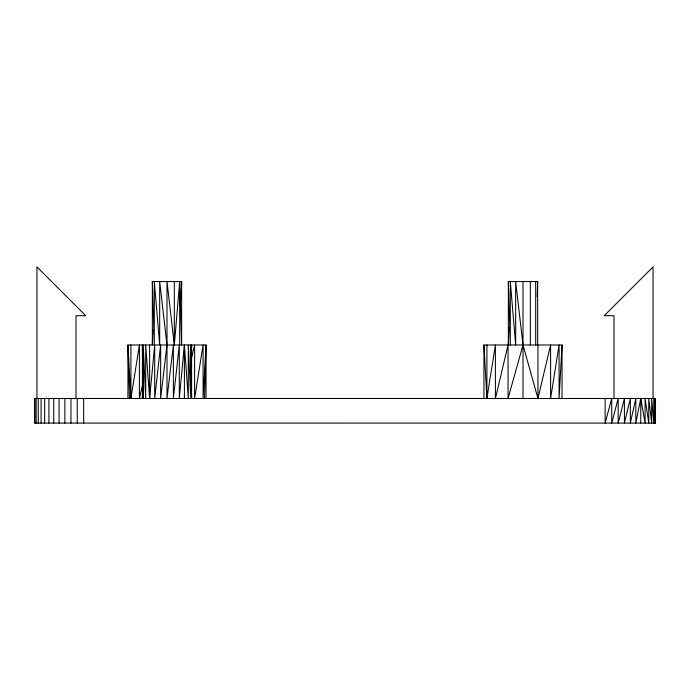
<?xml version="1.0" encoding="UTF-8"?>
<svg xmlns="http://www.w3.org/2000/svg" width="690" height="690" viewBox="0 0 690 690"><rect width="100%" height="100%" fill="white"/><g stroke="black" fill="none" stroke-linecap="round" stroke-linejoin="round"><path stroke-width="1.03" d="M142.494 393.136L142.407 398.484L142.407 344.991L143.244 398.484L143.244 344.991L145.702 398.484L145.702 344.991L149.609 398.484L154.707 344.991L154.707 398.484L160.632 344.991L160.632 398.484L166.997 344.991L159.675 281.555L159.675 344.991L154.31 281.555L154.31 344.991L152.352 281.555L181.643 281.555L181.643 344.991L179.693 281.555L174.329 344.991L166.997 281.555L166.997 398.484L173.363 344.991L173.363 398.484L179.297 344.991L179.297 398.484L184.394 344.991L188.301 398.484L188.301 344.991L190.759 398.484L190.759 344.991L191.596 398.484L191.596 344.991L191.475 352.487M204.525 398.484L206.043 344.991L127.943 344.991L127.943 398.484M152.818 329.941L152.352 344.991L152.352 281.555M181.116 298.761L181.643 281.555M508.884 327.793L508.358 344.991L508.358 281.555L537.648 281.555L537.648 344.991M537.182 296.605L537.648 281.555M483.94 398.484L483.94 344.991L562.039 344.991L559.081 398.484L559.081 344.991L550.603 398.484L550.603 344.991L537.941 398.484L523.003 344.991L515.672 281.555L515.672 344.991L510.307 281.555L510.307 344.991L508.358 281.555M129.47 398.484L127.943 344.991L130.919 398.484L139.397 344.991L139.397 398.484L142.373 385.9M483.94 344.991L486.916 398.484L495.394 344.991L495.394 398.484L508.056 344.991L508.056 398.484L523.003 344.991M655.069 423.091L655.069 398.484L655.5 423.091L34.5 423.082L34.5 398.484L655.5 398.484L655.5 423.091L653.784 398.484L653.784 423.091L651.67 398.484L651.67 423.091L648.755 398.484L648.755 423.091L645.098 398.484L645.098 423.091L640.751 398.484L635.801 423.091L635.801 398.484L630.324 423.091L630.324 398.484L624.416 423.091L624.416 398.484L618.18 423.091L618.18 398.484L611.72 423.091L611.72 398.484L605.147 423.091L605.147 398.484M191.38 358.628L194.606 344.991L194.606 398.484L203.084 344.991L203.084 398.484L206.043 344.991L206.043 398.484M653.042 398.484L653.042 266.909L604.224 315.727L613.997 315.727L613.997 398.484M640.751 398.484L640.751 423.091M562.039 344.991L562.039 398.484M537.941 344.991L537.941 398.484M535.69 281.555L535.69 344.991M530.325 281.555L530.325 344.991M523.003 281.555L523.003 398.484M486.916 344.991L486.916 398.484M184.394 344.991L184.394 398.484M179.693 281.555L179.693 344.991M174.329 281.555L174.329 344.991M149.609 344.991L149.609 398.484M130.919 344.991L130.919 398.484M83.671 398.484L83.671 423.082M77.254 398.484L77.254 423.082M76.004 398.484L76.004 315.727L85.776 315.727L36.958 266.909L36.958 398.484M70.949 398.484L70.949 423.082M64.86 398.484L64.86 423.082M59.09 398.484L59.09 423.082M53.742 398.484L53.742 423.082M48.904 398.484L48.904 423.082M44.66 398.484L44.66 423.082M41.09 398.484L41.09 423.082M38.243 398.484L38.243 423.082M36.173 398.484L36.173 423.082M34.923 398.484L34.923 423.082"/></g></svg>
